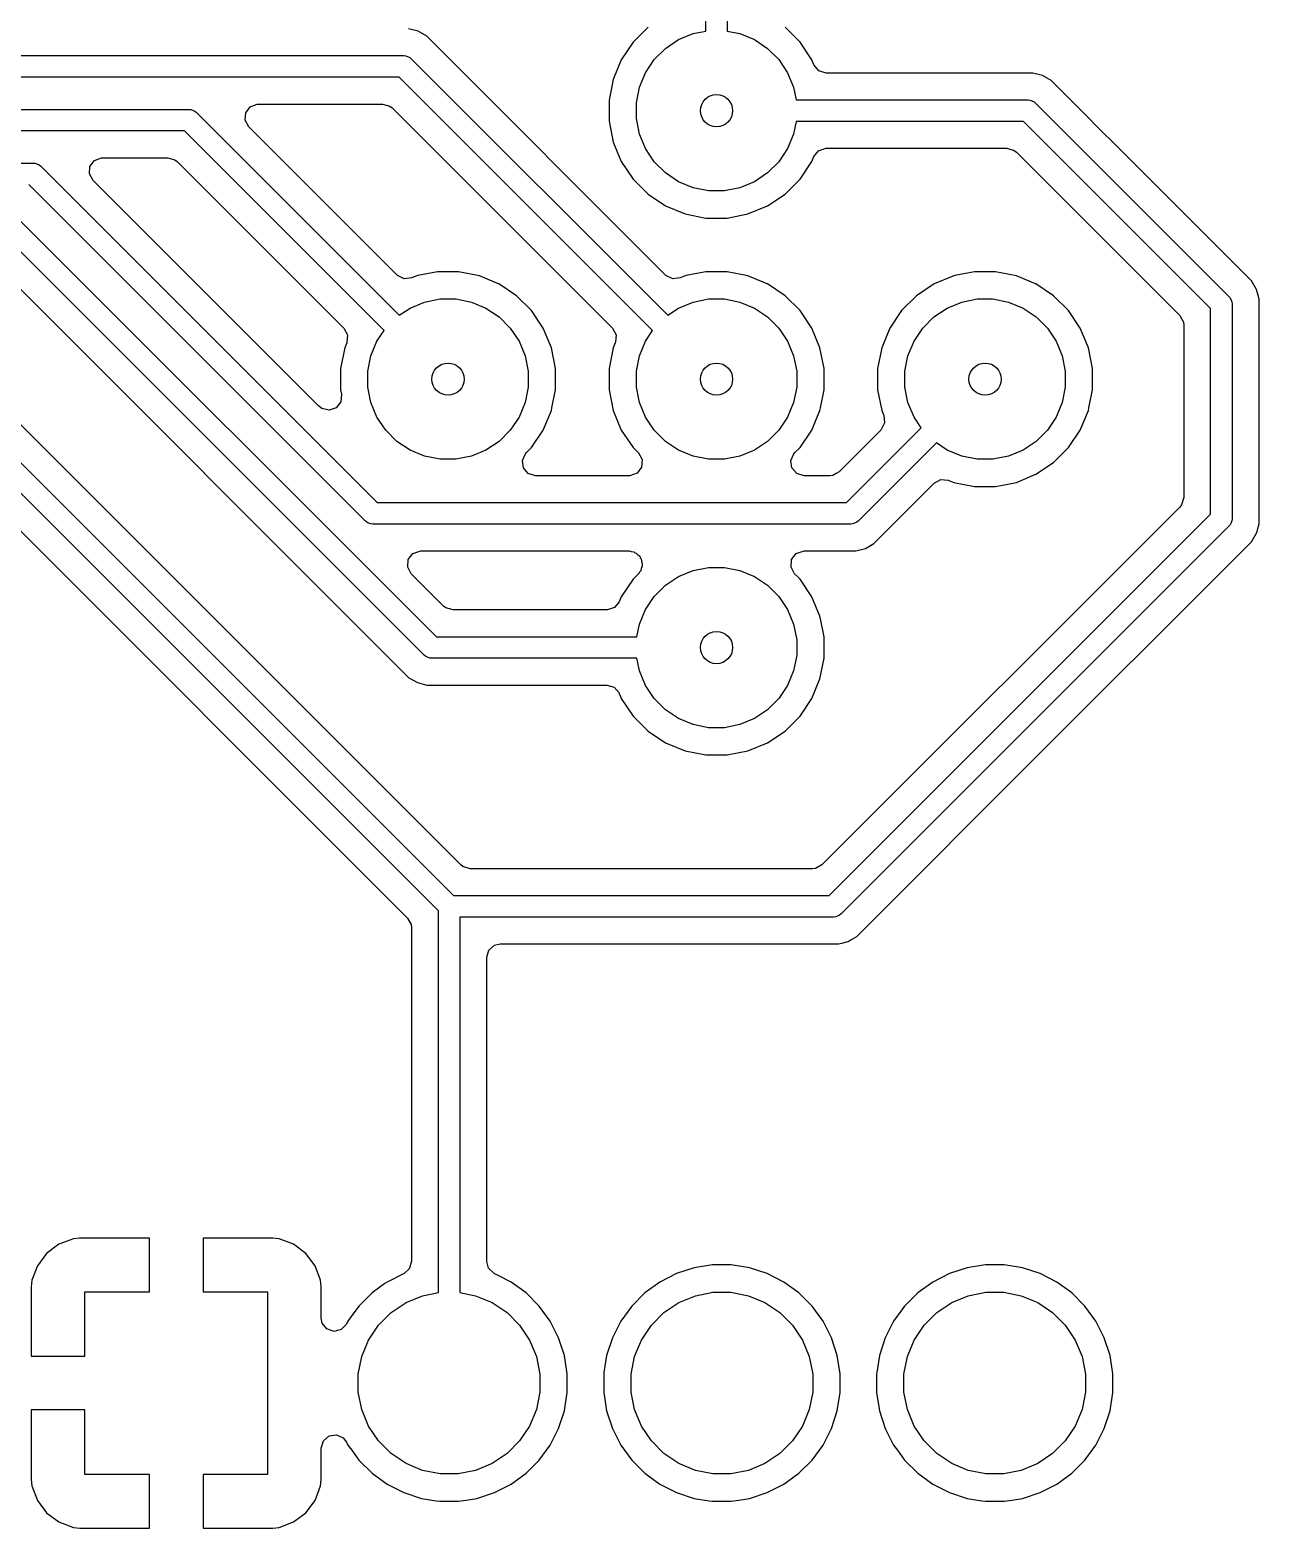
# Model space of a CAD drawing. Extents: x 0 to 90, y 0 to 55.
# Drawn here: x 58.61 to 70.05, y 24.3 to 38.25 of the extents above; entities that cross this region are included whole.
import ezdxf

# ---------------------------------------------------------------- set-up
doc = ezdxf.new("R2010")
doc.units = 0
doc.layers.add('BLACK', color=7, linetype='CONTINUOUS')

msp = doc.modelspace()

# ---------------------------------------------------------------- linework, layer by layer
at = {"layer": 'BLACK', "linetype": 'CONTINUOUS'}
for p, q in [((64.9, 38.24112), (64.9, 41.646078)), ((65.1, 41.6875), (65.1, 38.24112)), ((62.222788, 38.239114), (62.133644, 38.263)), ((62.302712, 38.19297), (62.222788, 38.239114)), ((64.362217, 38.277139), (64.222863, 38.137785)), ((64.782286, 38.217705), (64.9, 38.24112)), ((65.1, 38.24112), (65.217714, 38.217705)), ((65.777139, 38.137782), (65.637782, 38.277139)), ((64.526192, 35.969488), (62.302712, 38.19297)), ((64.22286, 38.137781), (64.113371, 37.97392)), ((64.222863, 38.137785), (64.22286, 38.137781)), ((64.524205, 38.079758), (64.646452, 38.161441)), ((64.646452, 38.161441), (64.782286, 38.217705)), ((65.217714, 38.217705), (65.353548, 38.161441)), ((65.353548, 38.161441), (65.475795, 38.079758)), ((65.886632, 37.973914), (65.777139, 38.137782)), ((50.145027, 38.0125), (62.0875, 38.0125)), ((62.0875, 38.0125), (62.107009, 38.010579)), ((62.107009, 38.010579), (62.143057, 37.995647)), ((62.143057, 37.995647), (62.158211, 37.983211)), ((62.158211, 37.983211), (64.54666, 35.594761)), ((64.113364, 37.973907), (64.03795, 37.791839)), ((64.113371, 37.97392), (64.113364, 37.973907)), ((64.338559, 37.853548), (64.420242, 37.975795)), ((64.420242, 37.975795), (64.524205, 38.079758)), ((65.475795, 38.079758), (65.579758, 37.975795)), ((65.579758, 37.975795), (65.661441, 37.853548)), ((65.90606, 37.927009), (65.886632, 37.973914)), ((62.046078, 37.8125), (50.145027, 37.8125)), ((64.405238, 35.453339), (62.046078, 37.8125)), ((64.282295, 37.717714), (64.338559, 37.853548)), ((65.661441, 37.853548), (65.717705, 37.717714)), ((65.907811, 37.922989), (65.90606, 37.927009)), ((65.953566, 37.870185), (65.907811, 37.922989)), ((66.020605, 37.8505), (65.953566, 37.870185)), ((67.946142, 37.8505), (66.020605, 37.8505)), ((67.946144, 37.8505), (67.946142, 37.8505)), ((68.035288, 37.826614), (67.946144, 37.8505)), ((68.115212, 37.78047), (68.035288, 37.826614)), ((64.037947, 37.791829), (63.9995, 37.598543)), ((64.03795, 37.791839), (64.037947, 37.791829)), ((64.253611, 37.573513), (64.282295, 37.717714)), ((65.717705, 37.717714), (65.74112, 37.6)), ((68.400511, 37.495171), (68.115212, 37.78047)), ((60.616862, 37.481334), (60.658734, 37.537267)), ((60.658734, 37.537267), (60.724198, 37.561684)), ((60.724198, 37.561684), (60.733044, 37.562)), ((60.733044, 37.562), (61.890956, 37.562)), ((61.890956, 37.562), (61.957995, 37.542315)), ((61.957995, 37.542315), (61.978637, 37.525681)), ((63.9995, 37.598543), (63.9995, 37.401456)), ((64.253611, 37.426487), (64.253611, 37.573513)), ((65.74112, 37.6), (67.9, 37.6)), ((67.9, 37.6), (67.919509, 37.598079)), ((67.919509, 37.598079), (67.955557, 37.583147)), ((67.955557, 37.583147), (67.970711, 37.570711)), ((67.970711, 37.570711), (69.77071, 35.770711)), ((50.145027, 37.5125), (60.0875, 37.5125)), ((60.0875, 37.5125), (60.107009, 37.510579)), ((60.107009, 37.510579), (60.143057, 37.495647)), ((60.143057, 37.495647), (60.158211, 37.483211)), ((60.158211, 37.483211), (62.04666, 35.594761)), ((60.611878, 37.411642), (60.616862, 37.481334)), ((60.645363, 37.350319), (60.611878, 37.411642)), ((61.978637, 37.525681), (64.030481, 35.473835)), ((63.9995, 37.401456), (63.999499, 37.401456)), ((63.999499, 37.401456), (64.037947, 37.20817)), ((64.282295, 37.282286), (64.253611, 37.426487)), ((65.74112, 37.4), (65.717705, 37.282286)), ((67.858578, 37.4), (65.74112, 37.4)), ((69.6, 35.658578), (67.858578, 37.4)), ((68.597809, 37.297873), (68.400511, 37.495171)), ((60.046078, 37.3125), (50.145027, 37.3125)), ((61.905238, 35.453339), (60.046078, 37.3125)), ((62.026192, 35.969488), (60.645363, 37.350319)), ((64.338559, 37.146452), (64.282295, 37.282286)), ((65.717705, 37.282286), (65.661441, 37.146452)), ((68.682169, 37.213513), (68.597809, 37.297873)), ((64.037947, 37.20817), (64.03795, 37.20816)), ((64.03795, 37.20816), (64.113364, 37.026092)), ((64.420242, 37.024205), (64.338559, 37.146452)), ((65.661441, 37.146452), (65.579758, 37.024205)), ((65.906044, 37.072953), (65.949884, 37.127355)), ((65.949884, 37.127355), (66.016178, 37.149421)), ((66.016178, 37.149421), (66.020605, 37.1495)), ((66.020605, 37.1495), (67.703456, 37.1495)), ((67.703456, 37.1495), (67.770495, 37.129815)), ((67.770495, 37.129815), (67.791137, 37.113181)), ((67.791137, 37.113181), (69.313181, 35.591137)), ((69.303346, 36.592335), (68.682169, 37.213513)), ((50.145027, 37.0125), (58.6375, 37.0125)), ((58.6375, 37.0125), (58.657009, 37.010579)), ((58.657009, 37.010579), (58.693057, 36.995647)), ((58.693057, 36.995647), (58.708211, 36.983211)), ((58.708211, 36.983211), (61.841421, 33.85)), ((59.161878, 36.911642), (59.166862, 36.981334)), ((59.166862, 36.981334), (59.208734, 37.037267)), ((59.208734, 37.037267), (59.274198, 37.061684)), ((59.274198, 37.061684), (59.283044, 37.062)), ((59.283044, 37.062), (59.890956, 37.062)), ((59.890956, 37.062), (59.957995, 37.042315)), ((59.957995, 37.042315), (59.978637, 37.025681)), ((59.978637, 37.025681), (61.530481, 35.473835)), ((64.113364, 37.026092), (64.113371, 37.026079)), ((64.113371, 37.026079), (64.22286, 36.862218)), ((64.524205, 36.920242), (64.420242, 37.024205)), ((65.579758, 37.024205), (65.475795, 36.920242)), ((65.777139, 36.862217), (65.886628, 37.02608)), ((65.886628, 37.02608), (65.886632, 37.026086)), ((65.886632, 37.026086), (65.906044, 37.072953)), ((59.195363, 36.850319), (59.161878, 36.911642)), ((61.298675, 34.747006), (59.195363, 36.850319)), ((64.22286, 36.862218), (64.222863, 36.862214)), ((64.222863, 36.862214), (64.362214, 36.722863)), ((64.646452, 36.838559), (64.524205, 36.920242)), ((64.782286, 36.782295), (64.646452, 36.838559)), ((65.353548, 36.838559), (65.217714, 36.782295)), ((65.475795, 36.920242), (65.353548, 36.838559)), ((65.637785, 36.722863), (65.777139, 36.862217)), ((61.729289, 33.67929), (58.596078, 36.8125)), ((64.362214, 36.722863), (64.362218, 36.72286)), ((64.362218, 36.72286), (64.526079, 36.613371)), ((64.926487, 36.753611), (64.782286, 36.782295)), ((65.073513, 36.753611), (64.926487, 36.753611)), ((65.217714, 36.782295), (65.073513, 36.753611)), ((65.47392, 36.613371), (65.637781, 36.72286)), ((65.637781, 36.72286), (65.637785, 36.722863)), ((64.526079, 36.613371), (64.526092, 36.613364)), ((64.526092, 36.613364), (64.70816, 36.53795)), ((65.291839, 36.53795), (65.473907, 36.613364)), ((65.473907, 36.613364), (65.47392, 36.613371)), ((69.915212, 35.980469), (69.303346, 36.592335)), ((58.508211, 36.483211), (62.391421, 32.6)), ((64.70816, 36.53795), (64.70817, 36.537947)), ((64.70817, 36.537947), (64.901457, 36.4995)), ((64.901457, 36.4995), (64.901459, 36.4995)), ((64.901459, 36.4995), (65.098543, 36.4995)), ((65.098543, 36.4995), (65.291829, 36.537947)), ((65.291829, 36.537947), (65.291839, 36.53795)), ((62.27929, 32.429289), (58.396078, 36.3125)), ((58.328637, 36.025681), (62.134786, 32.219531)), ((62.401457, 36.0005), (62.217837, 35.963975)), ((62.401459, 36.0005), (62.401457, 36.0005)), ((62.598541, 36.0005), (62.401459, 36.0005)), ((62.598543, 36.0005), (62.598541, 36.0005)), ((62.728582, 35.974632), (62.598543, 36.0005)), ((64.901457, 36.0005), (64.717837, 35.963975)), ((64.901459, 36.0005), (64.901457, 36.0005)), ((65.098541, 36.0005), (64.901459, 36.0005)), ((65.098543, 36.0005), (65.098541, 36.0005)), ((65.228582, 35.974632), (65.098543, 36.0005)), ((67.401457, 36.0005), (67.217837, 35.963975)), ((67.401459, 36.0005), (67.401457, 36.0005)), ((67.598541, 36.0005), (67.401459, 36.0005)), ((67.598543, 36.0005), (67.598541, 36.0005)), ((67.728582, 35.974632), (67.598543, 36.0005)), ((62.029349, 35.966442), (62.026192, 35.969488)), ((62.091828, 35.935168), (62.029349, 35.966442)), ((62.161294, 35.942636), (62.091828, 35.935168)), ((62.208165, 35.962051), (62.161294, 35.942636)), ((62.217837, 35.963975), (62.208165, 35.962051)), ((62.791835, 35.962051), (62.728582, 35.974632)), ((62.932655, 35.903721), (62.791835, 35.962051)), ((62.970611, 35.888), (62.932655, 35.903721)), ((62.973914, 35.886632), (62.970611, 35.888)), ((63.137782, 35.777139), (62.973914, 35.886632)), ((64.529349, 35.966442), (64.526192, 35.969488)), ((64.591828, 35.935168), (64.529349, 35.966442)), ((64.661294, 35.942636), (64.591828, 35.935168)), ((64.708165, 35.962051), (64.661294, 35.942636)), ((64.717837, 35.963975), (64.708165, 35.962051)), ((65.291835, 35.962051), (65.228582, 35.974632)), ((65.432655, 35.903721), (65.291835, 35.962051)), ((65.470611, 35.888), (65.432655, 35.903721)), ((65.473914, 35.886632), (65.470611, 35.888)), ((65.637782, 35.777139), (65.473914, 35.886632)), ((67.026079, 35.886628), (66.862218, 35.777139)), ((67.026092, 35.886635), (67.026079, 35.886628)), ((67.20816, 35.962049), (67.026092, 35.886635)), ((67.208165, 35.962051), (67.20816, 35.962049)), ((67.217837, 35.963975), (67.208165, 35.962051)), ((67.791835, 35.962051), (67.728582, 35.974632)), ((67.932655, 35.903721), (67.791835, 35.962051)), ((67.970611, 35.888), (67.932655, 35.903721)), ((67.973914, 35.886632), (67.970611, 35.888)), ((68.137782, 35.777139), (67.973914, 35.886632)), ((69.980469, 35.915212), (69.915212, 35.980469)), ((70.026614, 35.835288), (69.980469, 35.915212)), ((62.146452, 35.661441), (62.282286, 35.717705)), ((62.282286, 35.717705), (62.426487, 35.746389)), ((62.426487, 35.746389), (62.573513, 35.746389)), ((62.573513, 35.746389), (62.717714, 35.717705)), ((62.717714, 35.717705), (62.853548, 35.661441)), ((63.277139, 35.637782), (63.137782, 35.777139)), ((64.646452, 35.661441), (64.782286, 35.717705)), ((64.782286, 35.717705), (64.926487, 35.746389)), ((64.926487, 35.746389), (65.073513, 35.746389)), ((65.073513, 35.746389), (65.217714, 35.717705)), ((65.217714, 35.717705), (65.353548, 35.661441)), ((65.777139, 35.637782), (65.637782, 35.777139)), ((66.862214, 35.777136), (66.722863, 35.637785)), ((66.862218, 35.777139), (66.862214, 35.777136)), ((67.146452, 35.661441), (67.282286, 35.717705)), ((67.282286, 35.717705), (67.426487, 35.746389)), ((67.426487, 35.746389), (67.573513, 35.746389)), ((67.573513, 35.746389), (67.717714, 35.717705)), ((67.717714, 35.717705), (67.853548, 35.661441)), ((68.277139, 35.637782), (68.137782, 35.777139)), ((69.77071, 35.770711), (69.783147, 35.755558)), ((69.783147, 35.755558), (69.783147, 35.755557)), ((69.783147, 35.755557), (69.798079, 35.719509)), ((69.798079, 35.719509), (69.8, 35.7)), ((70.0505, 35.746144), (70.026614, 35.835288)), ((70.0505, 35.297873), (70.0505, 35.746144)), ((62.04666, 35.594761), (62.146452, 35.661441)), ((62.853548, 35.661441), (62.975795, 35.579758)), ((62.975795, 35.579758), (63.079758, 35.475795)), ((63.386632, 35.473914), (63.277139, 35.637782)), ((64.54666, 35.594761), (64.646452, 35.661441)), ((65.353548, 35.661441), (65.475795, 35.579758)), ((65.475795, 35.579758), (65.579758, 35.475795)), ((65.886632, 35.473914), (65.777139, 35.637782)), ((66.72286, 35.637781), (66.613371, 35.47392)), ((66.722863, 35.637785), (66.72286, 35.637781)), ((66.920242, 35.475795), (67.024205, 35.579758)), ((67.024205, 35.579758), (67.146452, 35.661441)), ((67.853548, 35.661441), (67.975795, 35.579758)), ((67.975795, 35.579758), (68.079758, 35.475795)), ((68.386632, 35.473914), (68.277139, 35.637782)), ((69.313181, 35.591137), (69.346666, 35.529814)), ((69.6, 33.741421), (69.6, 35.658578)), ((69.8, 35.7), (69.8, 33.7)), ((61.530481, 35.473835), (61.563966, 35.412512)), ((61.838559, 35.353548), (61.905238, 35.453339)), ((63.079758, 35.475795), (63.161441, 35.353548)), ((63.462051, 35.291835), (63.386632, 35.473914)), ((64.030481, 35.473835), (64.063966, 35.412512)), ((64.338559, 35.353548), (64.405238, 35.453339)), ((65.579758, 35.475795), (65.661441, 35.353548)), ((65.962051, 35.291835), (65.886632, 35.473914)), ((66.613364, 35.473907), (66.53795, 35.291839)), ((66.613371, 35.47392), (66.613364, 35.473907)), ((66.838559, 35.353548), (66.920242, 35.475795)), ((68.079758, 35.475795), (68.161441, 35.353548)), ((68.462051, 35.291835), (68.386632, 35.473914)), ((69.346666, 35.529814), (69.3495, 35.503456)), ((69.3495, 35.503456), (69.3495, 33.896543)), ((61.557362, 35.338703), (61.537949, 35.291835)), ((61.558982, 35.34282), (61.557362, 35.338703)), ((61.563966, 35.412512), (61.558982, 35.34282)), ((61.782295, 35.217714), (61.838559, 35.353548)), ((63.161441, 35.353548), (63.217705, 35.217714)), ((64.057362, 35.338703), (64.037949, 35.291835)), ((64.058982, 35.34282), (64.057362, 35.338703)), ((64.063966, 35.412512), (64.058982, 35.34282)), ((64.282295, 35.217714), (64.338559, 35.353548)), ((65.661441, 35.353548), (65.717705, 35.217714)), ((66.782295, 35.217714), (66.838559, 35.353548)), ((68.161441, 35.353548), (68.217705, 35.217714)), ((62.365212, 30.73047), (57.815212, 35.28047)), ((61.537947, 35.291828), (61.4995, 35.098543)), ((61.537948, 35.291831), (61.537947, 35.291828)), ((61.537949, 35.291835), (61.537948, 35.291831)), ((61.753611, 35.073513), (61.782295, 35.217714)), ((63.217705, 35.217714), (63.246389, 35.073513)), ((63.462052, 35.291829), (63.462051, 35.291835)), ((63.5005, 35.098543), (63.462052, 35.291829)), ((64.037947, 35.291828), (63.9995, 35.098543)), ((64.037948, 35.291831), (64.037947, 35.291828)), ((64.037949, 35.291835), (64.037948, 35.291831)), ((64.253611, 35.073513), (64.282295, 35.217714)), ((65.717705, 35.217714), (65.746389, 35.073513)), ((65.962052, 35.291829), (65.962051, 35.291835)), ((66.0005, 35.098543), (65.962052, 35.291829)), ((66.537947, 35.291829), (66.4995, 35.098543)), ((66.53795, 35.291839), (66.537947, 35.291829)), ((66.753611, 35.073513), (66.782295, 35.217714)), ((68.217705, 35.217714), (68.246389, 35.073513)), ((68.462052, 35.291829), (68.462051, 35.291835)), ((68.5005, 35.098543), (68.462052, 35.291829)), ((70.0505, 33.653856), (70.0505, 35.297873)), ((57.670711, 35.070711), (62.220705, 30.520715)), ((61.4995, 35.098543), (61.4995, 34.901459)), ((61.753611, 34.926487), (61.753611, 35.073513)), ((63.246389, 35.073513), (63.246389, 34.926487)), ((63.5005, 34.901456), (63.5005, 35.098543)), ((63.9995, 35.098543), (63.9995, 34.901456)), ((64.253611, 34.926487), (64.253611, 35.073513)), ((65.746389, 35.073513), (65.746389, 34.926487)), ((66.0005, 34.901456), (66.0005, 35.098543)), ((66.4995, 35.098543), (66.4995, 34.901456)), ((66.753611, 34.926487), (66.753611, 35.073513)), ((68.246389, 35.073513), (68.246389, 34.926487)), ((68.5005, 34.901456), (68.5005, 35.098543)), ((62.079284, 30.379294), (57.558578, 34.9)), ((61.4995, 34.901459), (61.507969, 34.858881)), ((61.782295, 34.782286), (61.753611, 34.926487)), ((63.246389, 34.926487), (63.217705, 34.782286)), ((63.466884, 34.73246), (63.5005, 34.901456)), ((63.9995, 34.901456), (63.999499, 34.901456)), ((63.999499, 34.901456), (64.037947, 34.70817)), ((64.282295, 34.782286), (64.253611, 34.926487)), ((65.746389, 34.926487), (65.717705, 34.782286)), ((65.966884, 34.73246), (66.0005, 34.901456)), ((66.4995, 34.901456), (66.499499, 34.901456)), ((66.499499, 34.901456), (66.537947, 34.708171)), ((66.782295, 34.782286), (66.753611, 34.926487)), ((68.246389, 34.926487), (68.217705, 34.782286)), ((68.466884, 34.73246), (68.5005, 34.901456)), ((61.32499, 34.726937), (61.298675, 34.747006)), ((61.50174, 34.78929), (61.458877, 34.734113)), ((61.507969, 34.858881), (61.50174, 34.78929)), ((61.838559, 34.646452), (61.782295, 34.782286)), ((63.217705, 34.782286), (63.161441, 34.646452)), ((64.338559, 34.646452), (64.282295, 34.782286)), ((65.717705, 34.782286), (65.661441, 34.646452)), ((66.838559, 34.646452), (66.782295, 34.782286)), ((68.217705, 34.782286), (68.161441, 34.646452)), ((57.491137, 34.613181), (62.123182, 29.981136)), ((61.392987, 34.710869), (61.32499, 34.726937)), ((61.458877, 34.734113), (61.392987, 34.710869)), ((61.920242, 34.524205), (61.838559, 34.646452)), ((63.161441, 34.646452), (63.079758, 34.524205)), ((63.386635, 34.526092), (63.462049, 34.70816)), ((63.462049, 34.70816), (63.462052, 34.708168)), ((63.462052, 34.708168), (63.466884, 34.73246)), ((64.037947, 34.70817), (64.03795, 34.70816)), ((64.03795, 34.70816), (64.113364, 34.526092)), ((64.420242, 34.524205), (64.338559, 34.646452)), ((65.661441, 34.646452), (65.579758, 34.524205)), ((65.886635, 34.526092), (65.962049, 34.70816)), ((65.962049, 34.70816), (65.962052, 34.708168)), ((65.962052, 34.708168), (65.966884, 34.73246)), ((66.537947, 34.708171), (66.537949, 34.708163)), ((66.537949, 34.708163), (66.557362, 34.661297)), ((66.557362, 34.661297), (66.564831, 34.591827)), ((66.905238, 34.54666), (66.838559, 34.646452)), ((68.161441, 34.646452), (68.079758, 34.524205)), ((68.386635, 34.526092), (68.462049, 34.70816)), ((68.462049, 34.70816), (68.462052, 34.708168)), ((68.462052, 34.708168), (68.466884, 34.73246)), ((62.024205, 34.420242), (61.920242, 34.524205)), ((63.079758, 34.524205), (62.975795, 34.420242)), ((63.277139, 34.362218), (63.386628, 34.526079)), ((63.386628, 34.526079), (63.386635, 34.526092)), ((64.113364, 34.526092), (64.113371, 34.526079)), ((64.113371, 34.526079), (64.22286, 34.362218)), ((64.524205, 34.420242), (64.420242, 34.524205)), ((65.579758, 34.524205), (65.475795, 34.420242)), ((65.777139, 34.362218), (65.886628, 34.526079)), ((65.886628, 34.526079), (65.886635, 34.526092)), ((66.530482, 34.526164), (66.141137, 34.136819)), ((66.208578, 33.85), (66.905238, 34.54666)), ((66.533555, 34.529348), (66.530482, 34.526164)), ((66.564831, 34.591827), (66.533555, 34.529348)), ((68.079758, 34.524205), (67.975795, 34.420242)), ((68.277139, 34.362218), (68.386628, 34.526079)), ((68.386628, 34.526079), (68.386635, 34.526092)), ((62.146452, 34.338559), (62.024205, 34.420242)), ((62.282286, 34.282295), (62.146452, 34.338559)), ((62.853548, 34.338559), (62.717714, 34.282295)), ((62.975795, 34.420242), (62.853548, 34.338559)), ((63.227103, 34.312181), (63.277136, 34.362214)), ((63.277136, 34.362214), (63.277139, 34.362218)), ((64.22286, 34.362218), (64.222863, 34.362214)), ((64.222863, 34.362214), (64.272897, 34.312181)), ((64.646452, 34.338559), (64.524205, 34.420242)), ((64.782286, 34.282295), (64.646452, 34.338559)), ((65.353548, 34.338559), (65.217714, 34.282295)), ((65.475795, 34.420242), (65.353548, 34.338559)), ((65.727103, 34.312181), (65.777136, 34.362214)), ((65.777136, 34.362214), (65.777139, 34.362218)), ((67.04666, 34.405238), (66.320711, 33.679289)), ((67.146452, 34.338559), (67.04666, 34.405238)), ((67.282286, 34.282295), (67.146452, 34.338559)), ((67.853548, 34.338559), (67.717714, 34.282295)), ((67.975795, 34.420242), (67.853548, 34.338559)), ((68.137785, 34.222863), (68.277136, 34.362214)), ((68.277136, 34.362214), (68.277139, 34.362218)), ((62.426487, 34.253611), (62.282286, 34.282295)), ((62.573513, 34.253611), (62.426487, 34.253611)), ((62.717714, 34.282295), (62.573513, 34.253611)), ((63.192046, 34.242147), (63.221071, 34.305703)), ((63.20199, 34.172989), (63.192046, 34.242147)), ((63.221071, 34.305703), (63.227103, 34.312181)), ((64.272897, 34.312181), (64.306382, 34.250858)), ((64.306382, 34.250858), (64.301398, 34.181166)), ((64.926487, 34.253611), (64.782286, 34.282295)), ((65.073513, 34.253611), (64.926487, 34.253611)), ((65.217714, 34.282295), (65.073513, 34.253611)), ((65.692046, 34.242147), (65.721071, 34.305703)), ((65.70199, 34.172989), (65.692046, 34.242147)), ((65.721071, 34.305703), (65.727103, 34.312181)), ((67.426487, 34.253611), (67.282286, 34.282295)), ((67.573513, 34.253611), (67.426487, 34.253611)), ((67.717714, 34.282295), (67.573513, 34.253611)), ((67.97392, 34.113371), (68.137781, 34.22286)), ((68.137781, 34.22286), (68.137785, 34.222863)), ((63.247745, 34.120185), (63.20199, 34.172989)), ((63.314784, 34.1005), (63.247745, 34.120185)), ((64.185216, 34.1005), (63.314784, 34.1005)), ((64.194062, 34.100816), (64.185216, 34.1005)), ((64.259526, 34.125233), (64.194062, 34.100816)), ((64.301398, 34.181166), (64.259526, 34.125233)), ((65.747745, 34.120185), (65.70199, 34.172989)), ((65.814784, 34.1005), (65.747745, 34.120185)), ((66.053456, 34.1005), (65.814784, 34.1005)), ((66.079814, 34.103334), (66.053456, 34.1005)), ((66.08219, 34.104631), (66.079814, 34.103334)), ((66.088391, 34.105523), (66.08219, 34.104631)), ((66.114209, 34.122115), (66.088391, 34.105523)), ((66.141137, 34.136819), (66.114209, 34.122115)), ((67.026164, 34.030482), (67.087487, 34.063967)), ((67.087487, 34.063967), (67.157179, 34.058983)), ((67.157179, 34.058983), (67.161297, 34.057362)), ((67.161297, 34.057362), (67.208163, 34.037949)), ((67.791839, 34.03795), (67.973907, 34.113364)), ((67.973907, 34.113364), (67.97392, 34.113371)), ((66.465213, 33.469531), (67.026164, 34.030482)), ((67.208163, 34.037949), (67.208171, 34.037947)), ((67.208171, 34.037947), (67.401457, 33.9995)), ((67.401457, 33.9995), (67.401459, 33.9995)), ((67.401459, 33.9995), (67.598543, 33.9995)), ((67.598543, 33.9995), (67.791829, 34.037947)), ((67.791829, 34.037947), (67.791839, 34.03795)), ((61.841421, 33.85), (66.208578, 33.85)), ((69.313181, 33.808862), (65.981136, 30.476818)), ((69.329815, 33.829504), (69.313181, 33.808862)), ((69.3495, 33.896543), (69.329815, 33.829504)), ((61.744442, 33.666853), (61.729289, 33.67929)), ((61.755, 33.662479), (61.744442, 33.666853)), ((61.780491, 33.651921), (61.755, 33.662479)), ((61.8, 33.65), (61.780491, 33.651921)), ((66.25, 33.65), (61.8, 33.65)), ((66.048577, 30.189999), (69.6, 33.741421)), ((69.77071, 33.629289), (66.16071, 30.019288)), ((66.269509, 33.651921), (66.25, 33.65)), ((66.305557, 33.666853), (66.269509, 33.651921)), ((66.320711, 33.679289), (66.305557, 33.666853)), ((69.783147, 33.644442), (69.77071, 33.629289)), ((69.78752, 33.655), (69.783147, 33.644442)), ((69.798079, 33.680491), (69.78752, 33.655)), ((69.8, 33.7), (69.798079, 33.680491)), ((70.038801, 33.610196), (70.0505, 33.653856)), ((69.693545, 33.197864), (69.980469, 33.484788)), ((69.980469, 33.484788), (69.98047, 33.484791)), ((69.98047, 33.484791), (69.980473, 33.484794)), ((69.980473, 33.484794), (70.026613, 33.56471)), ((70.026613, 33.56471), (70.02687, 33.565667)), ((70.02687, 33.565667), (70.031991, 33.584783)), ((70.031991, 33.584783), (70.031993, 33.584786)), ((70.031993, 33.584787), (70.038801, 33.610196)), ((70.031993, 33.584786), (70.031993, 33.584787)), ((62.129362, 33.318834), (62.171234, 33.374767)), ((62.171234, 33.374767), (62.236698, 33.399184)), ((62.236698, 33.399184), (62.245544, 33.3995)), ((62.245544, 33.3995), (64.185216, 33.3995)), ((64.185216, 33.3995), (64.206461, 33.393261)), ((64.206461, 33.393261), (64.22855, 33.391682)), ((64.22855, 33.391682), (64.239333, 33.383609)), ((64.239333, 33.383609), (64.252255, 33.379815)), ((64.252255, 33.379815), (64.266754, 33.363081)), ((64.266754, 33.363081), (64.284483, 33.34981)), ((64.284483, 33.34981), (64.28919, 33.337189)), ((65.698602, 33.318834), (65.740474, 33.374767)), ((65.740474, 33.374767), (65.805938, 33.399184)), ((65.805938, 33.399184), (65.814784, 33.3995)), ((65.814784, 33.3995), (66.296143, 33.3995)), ((66.296143, 33.3995), (66.296144, 33.3995)), ((66.296144, 33.3995), (66.385288, 33.423386)), ((66.385288, 33.423386), (66.38529, 33.423387)), ((66.38529, 33.423387), (66.465208, 33.469527)), ((66.465208, 33.469527), (66.465213, 33.469531)), ((62.124378, 33.249142), (62.129362, 33.318834)), ((62.157863, 33.187819), (62.124378, 33.249142)), ((64.294048, 33.216073), (64.280779, 33.198347)), ((64.28919, 33.337189), (64.29801, 33.327011)), ((64.298754, 33.237709), (64.294048, 33.216073)), ((64.29801, 33.327011), (64.301161, 33.305093)), ((64.307954, 33.257853), (64.298754, 33.237709)), ((64.301161, 33.305093), (64.3089, 33.284346)), ((64.3089, 33.284346), (64.306037, 33.271185)), ((64.306037, 33.271185), (64.307954, 33.257853)), ((64.646452, 33.161441), (64.782286, 33.217705)), ((64.782286, 33.217705), (64.926487, 33.246389)), ((64.926487, 33.246389), (65.073513, 33.246389)), ((65.073513, 33.246389), (65.217714, 33.217705)), ((65.217714, 33.217705), (65.353548, 33.161441)), ((65.693618, 33.249142), (65.698602, 33.318834)), ((65.727103, 33.187819), (65.693618, 33.249142)), ((62.458863, 32.886819), (62.157863, 33.187819)), ((64.22286, 33.137782), (64.113372, 32.97392)), ((64.272897, 33.187819), (64.22286, 33.137782)), ((64.278929, 33.194297), (64.272897, 33.187819)), ((64.280779, 33.198347), (64.278929, 33.194297)), ((64.420242, 32.975795), (64.524205, 33.079758)), ((64.524205, 33.079758), (64.646452, 33.161441)), ((65.353548, 33.161441), (65.475795, 33.079758)), ((65.475795, 33.079758), (65.579758, 32.975795)), ((65.759012, 33.155909), (65.727103, 33.187819)), ((65.777139, 33.137782), (65.759012, 33.155909)), ((65.886632, 32.973914), (65.777139, 33.137782)), ((68.038689, 31.543007), (69.693545, 33.197864)), ((64.093955, 32.927046), (64.050116, 32.872645)), ((64.113368, 32.973914), (64.093955, 32.927046)), ((64.113372, 32.97392), (64.113368, 32.973914)), ((64.338559, 32.853548), (64.420242, 32.975795)), ((65.579758, 32.975795), (65.661441, 32.853548)), ((65.962051, 32.791835), (65.886632, 32.973914)), ((62.479505, 32.870185), (62.458863, 32.886819)), ((62.546544, 32.8505), (62.479505, 32.870185)), ((63.979395, 32.8505), (62.546544, 32.8505)), ((63.983822, 32.850579), (63.979395, 32.8505)), ((64.050116, 32.872645), (63.983822, 32.850579)), ((64.282295, 32.717714), (64.338559, 32.853548)), ((65.661441, 32.853548), (65.717705, 32.717714)), ((65.970138, 32.751181), (65.962051, 32.791835)), ((64.25888, 32.6), (64.282295, 32.717714)), ((65.717705, 32.717714), (65.746389, 32.573513)), ((66.0005, 32.598543), (65.970138, 32.751181)), ((62.391421, 32.6), (64.25888, 32.6)), ((65.746389, 32.573513), (65.746389, 32.426487)), ((66.0005, 32.401456), (66.0005, 32.598543)), ((62.294443, 32.416852), (62.27929, 32.429289)), ((62.330491, 32.401921), (62.294443, 32.416852)), ((62.35, 32.4), (62.330491, 32.401921)), ((64.25888, 32.4), (62.35, 32.4)), ((64.282295, 32.282286), (64.25888, 32.4)), ((65.746389, 32.426487), (65.717705, 32.282286)), ((65.962052, 32.20817), (66.0005, 32.401456)), ((64.338559, 32.146452), (64.282295, 32.282286)), ((65.717705, 32.282286), (65.661441, 32.146452)), ((62.134786, 32.219531), (62.134791, 32.219527)), ((62.134791, 32.219527), (62.214709, 32.173387)), ((62.214709, 32.173387), (62.214712, 32.173386)), ((62.214712, 32.173386), (62.303856, 32.1495)), ((62.303856, 32.1495), (62.303857, 32.1495)), ((62.303857, 32.1495), (62.396144, 32.1495)), ((62.396144, 32.1495), (63.979395, 32.1495)), ((63.979395, 32.1495), (64.046434, 32.129815)), ((64.046434, 32.129815), (64.092189, 32.077011)), ((64.420242, 32.024205), (64.338559, 32.146452)), ((65.661441, 32.146452), (65.579758, 32.024205)), ((65.886635, 32.026092), (65.962049, 32.20816)), ((65.962049, 32.20816), (65.962052, 32.20817)), ((64.092189, 32.077011), (64.093939, 32.07299)), ((64.093939, 32.07299), (64.105351, 32.045438)), ((64.105351, 32.045438), (64.113367, 32.026087)), ((64.113367, 32.026087), (64.113371, 32.02608)), ((64.113371, 32.02608), (64.22286, 31.862217)), ((64.524205, 31.920242), (64.420242, 32.024205)), ((65.579758, 32.024205), (65.475795, 31.920242)), ((65.777139, 31.862218), (65.886628, 32.026079)), ((65.886628, 32.026079), (65.886635, 32.026092)), ((64.22286, 31.862217), (64.362214, 31.722863)), ((64.646452, 31.838559), (64.524205, 31.920242)), ((64.782286, 31.782295), (64.646452, 31.838559)), ((65.353548, 31.838559), (65.217714, 31.782295)), ((65.475795, 31.920242), (65.353548, 31.838559)), ((65.637785, 31.722863), (65.777136, 31.862214)), ((65.777136, 31.862214), (65.777139, 31.862218)), ((64.362214, 31.722863), (64.362218, 31.72286)), ((64.362218, 31.72286), (64.526079, 31.613371)), ((64.926487, 31.753611), (64.782286, 31.782295)), ((65.073513, 31.753611), (64.926487, 31.753611)), ((65.217714, 31.782295), (65.073513, 31.753611)), ((65.47392, 31.613371), (65.637781, 31.72286)), ((65.637781, 31.72286), (65.637785, 31.722863)), ((64.526079, 31.613371), (64.526092, 31.613364)), ((64.526092, 31.613364), (64.70816, 31.53795)), ((64.70816, 31.53795), (64.70817, 31.537947)), ((64.70817, 31.537947), (64.901457, 31.4995)), ((65.098543, 31.4995), (65.291829, 31.537947)), ((65.291829, 31.537947), (65.291839, 31.53795)), ((65.291839, 31.53795), (65.473907, 31.613364)), ((65.473907, 31.613364), (65.47392, 31.613371)), ((66.305212, 29.80953), (68.038689, 31.543007)), ((64.901457, 31.4995), (64.901459, 31.4995)), ((64.901459, 31.4995), (65.098543, 31.4995)), ((62.497946, 30.597735), (62.365212, 30.73047)), ((62.618863, 30.476818), (62.497946, 30.597735)), ((62.220705, 30.520715), (62.220711, 30.520711)), ((62.220711, 30.520711), (62.551422, 30.189999)), ((62.639505, 30.460184), (62.618863, 30.476818)), ((62.706544, 30.440499), (62.639505, 30.460184)), ((65.893455, 30.440499), (62.706544, 30.440499)), ((65.919813, 30.443333), (65.893455, 30.440499)), ((65.981136, 30.476818), (65.919813, 30.443333)), ((62.079289, 30.379289), (62.079284, 30.379294)), ((62.410001, 30.048577), (62.079289, 30.379289)), ((62.551422, 30.189999), (66.048577, 30.189999)), ((62.410001, 26.492588), (62.410001, 30.048577)), ((66.145556, 30.006852), (66.109508, 29.99192)), ((66.16071, 30.019288), (66.145556, 30.006852)), ((62.123182, 29.981136), (62.156667, 29.919813)), ((62.156667, 29.919813), (62.159501, 29.893455)), ((62.159501, 29.893455), (62.159501, 26.782518)), ((66.089999, 29.989999), (62.610001, 29.989999)), ((62.610001, 29.989999), (62.610001, 26.492588)), ((66.109508, 29.99192), (66.089999, 29.989999)), ((62.880186, 29.682538), (62.93299, 29.728293)), ((62.93299, 29.728293), (62.984501, 29.739499)), ((62.984501, 29.739499), (66.136142, 29.739499)), ((66.136142, 29.739499), (66.136143, 29.739499)), ((66.136143, 29.739499), (66.165857, 29.747461)), ((66.165857, 29.747461), (66.225289, 29.763385)), ((66.225289, 29.763385), (66.254519, 29.780262)), ((66.254519, 29.780262), (66.262352, 29.784785)), ((66.262352, 29.784785), (66.262356, 29.784786)), ((66.262356, 29.784786), (66.305204, 29.809524)), ((66.305204, 29.809524), (66.305212, 29.80953)), ((62.860501, 29.615499), (62.880186, 29.682538)), ((62.860501, 26.782518), (62.860501, 29.615499)), ((58.877907, 26.94335), (58.762813, 26.85719)), ((58.877914, 26.943354), (58.877907, 26.94335)), ((59.012621, 26.993596), (58.877914, 26.943354)), ((59.012628, 26.993598), (59.012621, 26.993596)), ((59.072156, 26.999999), (59.012628, 26.993598)), ((59.072173, 27), (59.072156, 26.999999)), ((59.720001, 27), (59.072173, 27)), ((59.720001, 26.5), (59.720001, 27)), ((60.867829, 27), (60.220001, 27)), ((60.220001, 27), (60.220001, 26.5)), ((60.867845, 26.999999), (60.867829, 27)), ((60.927373, 26.993598), (60.867845, 26.999999)), ((60.92738, 26.993596), (60.927373, 26.993598)), ((61.062087, 26.943354), (60.92738, 26.993596)), ((61.062094, 26.94335), (61.062087, 26.943354)), ((61.177188, 26.85719), (61.062094, 26.94335)), ((58.76281, 26.857187), (58.67665, 26.742093)), ((58.762813, 26.85719), (58.76281, 26.857187)), ((61.177191, 26.857187), (61.177188, 26.85719)), ((61.263351, 26.742093), (61.177191, 26.857187)), ((58.676646, 26.742086), (58.626404, 26.607379)), ((58.67665, 26.742093), (58.676646, 26.742086)), ((61.263355, 26.742086), (61.263351, 26.742093)), ((61.313597, 26.607379), (61.263355, 26.742086)), ((62.091795, 26.672033), (61.933214, 26.591233)), ((62.139816, 26.715479), (62.091795, 26.672033)), ((62.159501, 26.782518), (62.139816, 26.715479)), ((62.87741, 26.720007), (62.860501, 26.782518)), ((62.928207, 26.672033), (62.87741, 26.720007)), ((62.974181, 26.648608), (62.928207, 26.672033)), ((63.086789, 26.591232), (62.974181, 26.648608)), ((64.627555, 26.669873), (64.473212, 26.591232)), ((64.792299, 26.723402), (64.627555, 26.669873)), ((64.963389, 26.7505), (64.792299, 26.723402)), ((65.136611, 26.7505), (64.963389, 26.7505)), ((65.307701, 26.723402), (65.136611, 26.7505)), ((65.472445, 26.669873), (65.307701, 26.723402)), ((65.626788, 26.591232), (65.472445, 26.669873)), ((67.167556, 26.669873), (67.013213, 26.591232)), ((67.3323, 26.723402), (67.167556, 26.669873)), ((67.50339, 26.7505), (67.3323, 26.723402)), ((67.676612, 26.7505), (67.50339, 26.7505)), ((67.847702, 26.723402), (67.676612, 26.7505)), ((68.012446, 26.669873), (67.847702, 26.723402)), ((68.166789, 26.591232), (68.012446, 26.669873)), ((58.626402, 26.607372), (58.620001, 26.547844)), ((58.620001, 26.547844), (58.620001, 25.9)), ((58.626404, 26.607379), (58.626402, 26.607372)), ((61.313599, 26.607372), (61.313597, 26.607379)), ((61.32, 26.547844), (61.313599, 26.607372)), ((61.320001, 26.547827), (61.32, 26.547844)), ((61.320001, 26.25505), (61.320001, 26.547827)), ((61.912161, 26.575937), (61.793073, 26.489414)), ((61.933214, 26.591233), (61.912161, 26.575937)), ((63.226929, 26.489414), (63.086789, 26.591232)), ((64.473212, 26.591232), (64.333072, 26.489414)), ((65.766928, 26.489414), (65.626788, 26.591232)), ((67.013213, 26.591232), (66.873073, 26.489414)), ((68.306929, 26.489414), (68.166789, 26.591232)), ((59.120001, 25.9), (59.120001, 26.5)), ((59.120001, 26.5), (59.720001, 26.5)), ((60.220001, 26.5), (60.820001, 26.5)), ((60.820001, 26.5), (60.820001, 24.8)), ((61.793073, 26.489414), (61.670587, 26.366928)), ((61.970767, 26.307059), (62.109314, 26.399633)), ((62.109314, 26.399633), (62.263259, 26.463399)), ((62.263259, 26.463399), (62.410001, 26.492588)), ((62.610001, 26.492588), (62.756743, 26.463399)), ((62.756743, 26.463399), (62.910688, 26.399633)), ((62.910688, 26.399633), (63.049235, 26.307059)), ((63.349415, 26.366928), (63.226929, 26.489414)), ((64.333072, 26.489414), (64.210586, 26.366928)), ((64.510766, 26.307059), (64.649313, 26.399633)), ((64.649313, 26.399633), (64.803258, 26.463399)), ((64.803258, 26.463399), (64.966685, 26.495907)), ((64.966685, 26.495907), (65.133315, 26.495907)), ((65.133315, 26.495907), (65.296742, 26.463399)), ((65.296742, 26.463399), (65.450687, 26.399633)), ((65.450687, 26.399633), (65.589234, 26.307059)), ((65.889414, 26.366928), (65.766928, 26.489414)), ((66.873073, 26.489414), (66.750587, 26.366928)), ((67.050767, 26.307059), (67.189314, 26.399633)), ((67.189314, 26.399633), (67.343259, 26.463399)), ((67.343259, 26.463399), (67.506686, 26.495907)), ((67.506686, 26.495907), (67.673316, 26.495907)), ((67.673316, 26.495907), (67.836743, 26.463399)), ((67.836743, 26.463399), (67.990688, 26.399633)), ((67.990688, 26.399633), (68.129235, 26.307059)), ((68.429415, 26.366928), (68.306929, 26.489414)), ((61.329104, 26.208415), (61.320001, 26.25505)), ((61.599358, 26.26889), (61.568767, 26.226786)), ((61.670587, 26.366928), (61.599358, 26.26889)), ((61.852942, 26.189234), (61.970767, 26.307059)), ((63.049235, 26.307059), (63.16706, 26.189234)), ((63.451233, 26.226788), (63.349415, 26.366928)), ((64.210586, 26.366928), (64.108768, 26.226788)), ((64.392941, 26.189234), (64.510766, 26.307059)), ((65.589234, 26.307059), (65.707059, 26.189234)), ((65.991232, 26.226788), (65.889414, 26.366928)), ((66.750587, 26.366928), (66.648769, 26.226788)), ((66.932942, 26.189234), (67.050767, 26.307059)), ((68.129235, 26.307059), (68.24706, 26.189234)), ((68.531233, 26.226788), (68.429415, 26.366928)), ((61.372556, 26.153701), (61.329104, 26.208415)), ((61.438692, 26.131164), (61.372556, 26.153701)), ((61.506512, 26.14796), (61.438692, 26.131164)), ((61.554486, 26.198756), (61.506512, 26.14796)), ((61.568767, 26.226786), (61.554486, 26.198756)), ((61.760368, 26.050687), (61.852942, 26.189234)), ((63.16706, 26.189234), (63.259634, 26.050687)), ((63.529874, 26.072445), (63.451233, 26.226788)), ((64.108768, 26.226788), (64.030127, 26.072445)), ((64.300367, 26.050687), (64.392941, 26.189234)), ((65.707059, 26.189234), (65.799633, 26.050687)), ((66.069873, 26.072445), (65.991232, 26.226788)), ((66.648769, 26.226788), (66.570128, 26.072445)), ((66.840368, 26.050687), (66.932942, 26.189234)), ((68.24706, 26.189234), (68.339634, 26.050687)), ((68.609874, 26.072445), (68.531233, 26.226788)), ((61.696602, 25.896742), (61.760368, 26.050687)), ((63.259634, 26.050687), (63.3234, 25.896742)), ((63.583403, 25.907701), (63.529874, 26.072445)), ((64.030127, 26.072445), (63.976598, 25.907701)), ((64.236601, 25.896742), (64.300367, 26.050687)), ((65.799633, 26.050687), (65.863399, 25.896742)), ((66.123402, 25.907701), (66.069873, 26.072445)), ((66.570128, 26.072445), (66.516599, 25.907701)), ((66.776602, 25.896742), (66.840368, 26.050687)), ((68.339634, 26.050687), (68.4034, 25.896742)), ((68.663403, 25.907701), (68.609874, 26.072445)), ((58.620001, 25.9), (59.120001, 25.9)), ((61.664094, 25.733315), (61.696602, 25.896742)), ((63.3234, 25.896742), (63.355908, 25.733315)), ((63.610501, 25.736611), (63.583403, 25.907701)), ((63.976598, 25.907701), (63.951542, 25.7495)), ((64.204093, 25.733315), (64.236601, 25.896742)), ((65.863399, 25.896742), (65.895907, 25.733315)), ((66.1505, 25.736611), (66.123402, 25.907701)), ((66.516599, 25.907701), (66.491543, 25.7495)), ((66.744094, 25.733315), (66.776602, 25.896742)), ((68.4034, 25.896742), (68.435908, 25.733315)), ((68.690501, 25.736611), (68.663403, 25.907701)), ((61.664094, 25.566685), (61.664094, 25.733315)), ((63.355908, 25.733315), (63.355908, 25.566685)), ((63.610501, 25.73661), (63.610501, 25.736611)), ((63.610501, 25.563389), (63.610501, 25.73661)), ((63.951542, 25.7495), (63.9495, 25.73661)), ((63.9495, 25.73661), (63.9495, 25.563389)), ((64.204093, 25.566685), (64.204093, 25.733315)), ((65.895907, 25.733315), (65.895907, 25.566685)), ((66.1505, 25.73661), (66.1505, 25.736611)), ((66.1505, 25.563389), (66.1505, 25.73661)), ((66.491543, 25.7495), (66.489501, 25.73661)), ((66.489501, 25.73661), (66.489501, 25.563389)), ((66.744094, 25.566685), (66.744094, 25.733315)), ((68.435908, 25.733315), (68.435908, 25.566685)), ((68.690501, 25.563389), (68.690501, 25.736611)), ((61.696602, 25.403258), (61.664094, 25.566685)), ((63.355908, 25.566685), (63.3234, 25.403258)), ((63.583403, 25.392299), (63.610501, 25.563389)), ((63.9495, 25.563389), (63.976597, 25.392302)), ((64.236601, 25.403258), (64.204093, 25.566685)), ((65.895907, 25.566685), (65.863399, 25.403258)), ((66.123402, 25.392299), (66.1505, 25.563389)), ((66.489501, 25.563389), (66.516598, 25.392302)), ((66.776602, 25.403258), (66.744094, 25.566685)), ((68.435908, 25.566685), (68.4034, 25.403258)), ((68.663403, 25.392299), (68.690501, 25.563389)), ((58.620001, 25.4), (58.620001, 24.752155)), ((59.120001, 25.4), (58.620001, 25.4)), ((59.120001, 24.8), (59.120001, 25.4)), ((61.760368, 25.249313), (61.696602, 25.403258)), ((63.3234, 25.403258), (63.259634, 25.249313)), ((63.529874, 25.227555), (63.583403, 25.392299)), ((63.976597, 25.392302), (64.030128, 25.227552)), ((64.300367, 25.249313), (64.236601, 25.403258)), ((65.863399, 25.403258), (65.799633, 25.249313)), ((66.069873, 25.227555), (66.123402, 25.392299)), ((66.516598, 25.392302), (66.570129, 25.227552)), ((66.840368, 25.249313), (66.776602, 25.403258)), ((68.4034, 25.403258), (68.339634, 25.249313)), ((68.609874, 25.227555), (68.663403, 25.392299)), ((61.339686, 25.111988), (61.39249, 25.157743)), ((61.39249, 25.157743), (61.461648, 25.167687)), ((61.461648, 25.167687), (61.525204, 25.138662)), ((61.525204, 25.138662), (61.554486, 25.101244)), ((61.852942, 25.110766), (61.760368, 25.249313)), ((63.259634, 25.249313), (63.16706, 25.110766)), ((63.451233, 25.073212), (63.529874, 25.227555)), ((64.030128, 25.227552), (64.108768, 25.073211)), ((64.392941, 25.110766), (64.300367, 25.249313)), ((65.799633, 25.249313), (65.707059, 25.110766)), ((65.991232, 25.073212), (66.069873, 25.227555)), ((66.570129, 25.227552), (66.648769, 25.073211)), ((66.932942, 25.110766), (66.840368, 25.249313)), ((68.339634, 25.249313), (68.24706, 25.110766)), ((68.531233, 25.073212), (68.609874, 25.227555)), ((61.320001, 25.044949), (61.339686, 25.111988)), ((61.320001, 24.752172), (61.320001, 25.044949)), ((61.554486, 25.101244), (61.568769, 25.073211)), ((61.568769, 25.073211), (61.604034, 25.024674)), ((61.604034, 25.024674), (61.670587, 24.933072)), ((61.970767, 24.992941), (61.852942, 25.110766)), ((62.109314, 24.900367), (61.970767, 24.992941)), ((63.049235, 24.992941), (62.910688, 24.900367)), ((63.16706, 25.110766), (63.049235, 24.992941)), ((63.349415, 24.933072), (63.451233, 25.073212)), ((64.108768, 25.073211), (64.144033, 25.024674)), ((64.144033, 25.024674), (64.210586, 24.933072)), ((64.510766, 24.992941), (64.392941, 25.110766)), ((64.649313, 24.900367), (64.510766, 24.992941)), ((65.589234, 24.992941), (65.450687, 24.900367)), ((65.707059, 25.110766), (65.589234, 24.992941)), ((65.889414, 24.933072), (65.991232, 25.073212)), ((66.648769, 25.073211), (66.684034, 25.024674)), ((66.684034, 25.024674), (66.750587, 24.933072)), ((67.050767, 24.992941), (66.932942, 25.110766)), ((67.189314, 24.900367), (67.050767, 24.992941)), ((68.129235, 24.992941), (67.990688, 24.900367)), ((68.24706, 25.110766), (68.129235, 24.992941)), ((68.429415, 24.933072), (68.531233, 25.073212)), ((61.670587, 24.933072), (61.670589, 24.93307)), ((61.670589, 24.93307), (61.670589, 24.933069)), ((61.670589, 24.933069), (61.79307, 24.810588)), ((62.263259, 24.836601), (62.109314, 24.900367)), ((62.426686, 24.804093), (62.263259, 24.836601)), ((62.756743, 24.836601), (62.593316, 24.804093)), ((62.910688, 24.900367), (62.756743, 24.836601)), ((63.226929, 24.810586), (63.349415, 24.933072)), ((64.210586, 24.933072), (64.210588, 24.93307)), ((64.210588, 24.93307), (64.210588, 24.933069)), ((64.210588, 24.933069), (64.333069, 24.810588)), ((64.803258, 24.836601), (64.649313, 24.900367)), ((64.966685, 24.804093), (64.803258, 24.836601)), ((65.296742, 24.836601), (65.133315, 24.804093)), ((65.450687, 24.900367), (65.296742, 24.836601)), ((65.766928, 24.810586), (65.889414, 24.933072)), ((66.750587, 24.933072), (66.750589, 24.93307)), ((66.750589, 24.93307), (66.750589, 24.933069)), ((66.750589, 24.933069), (66.87307, 24.810588)), ((67.343259, 24.836601), (67.189314, 24.900367)), ((67.506686, 24.804093), (67.343259, 24.836601)), ((67.836743, 24.836601), (67.673316, 24.804093)), ((67.990688, 24.900367), (67.836743, 24.836601)), ((68.306929, 24.810586), (68.429415, 24.933072)), ((58.620001, 24.752155), (58.626402, 24.692627)), ((59.720001, 24.8), (59.120001, 24.8)), ((59.720001, 24.3), (59.720001, 24.8)), ((60.820001, 24.8), (60.220001, 24.8)), ((60.220001, 24.8), (60.220001, 24.3)), ((61.313599, 24.692627), (61.32, 24.752155)), ((61.32, 24.752155), (61.320001, 24.752172)), ((61.79307, 24.810588), (61.933212, 24.708768)), ((61.933212, 24.708768), (62.087553, 24.630128)), ((62.593316, 24.804093), (62.426686, 24.804093)), ((62.932446, 24.630127), (63.086789, 24.708768)), ((63.086789, 24.708768), (63.226929, 24.810586)), ((64.333069, 24.810588), (64.473211, 24.708768)), ((64.473211, 24.708768), (64.627552, 24.630128)), ((65.133315, 24.804093), (64.966685, 24.804093)), ((65.472445, 24.630127), (65.626788, 24.708768)), ((65.626788, 24.708768), (65.766928, 24.810586)), ((66.87307, 24.810588), (67.013212, 24.708768)), ((67.013212, 24.708768), (67.167553, 24.630128)), ((67.673316, 24.804093), (67.506686, 24.804093)), ((68.012446, 24.630127), (68.166789, 24.708768)), ((68.166789, 24.708768), (68.306929, 24.810586)), ((58.626402, 24.692627), (58.626404, 24.69262)), ((58.626404, 24.69262), (58.676646, 24.557913)), ((58.676646, 24.557913), (58.67665, 24.557906)), ((58.67665, 24.557906), (58.76281, 24.442812)), ((61.177191, 24.442812), (61.263351, 24.557906)), ((61.263351, 24.557906), (61.263355, 24.557913)), ((61.263355, 24.557913), (61.313597, 24.69262)), ((61.313597, 24.69262), (61.313599, 24.692627)), ((62.087553, 24.630128), (62.252303, 24.576597)), ((62.252303, 24.576597), (62.252302, 24.576597)), ((62.252302, 24.576597), (62.391193, 24.554599)), ((62.596612, 24.5495), (62.66797, 24.560802)), ((62.66797, 24.560802), (62.767698, 24.576597)), ((62.767698, 24.576597), (62.7677, 24.576597)), ((62.7677, 24.576597), (62.767702, 24.576598)), ((62.767702, 24.576598), (62.932446, 24.630127)), ((64.627552, 24.630128), (64.792302, 24.576597)), ((64.792302, 24.576597), (64.792301, 24.576597)), ((64.792301, 24.576597), (64.931192, 24.554599)), ((65.136611, 24.5495), (65.207969, 24.560802)), ((65.207969, 24.560802), (65.307697, 24.576597)), ((65.307697, 24.576597), (65.307699, 24.576597)), ((65.307699, 24.576597), (65.307701, 24.576598)), ((65.307701, 24.576598), (65.472445, 24.630127)), ((67.167553, 24.630128), (67.332303, 24.576597)), ((67.332303, 24.576597), (67.332302, 24.576597)), ((67.332302, 24.576597), (67.471193, 24.554599)), ((67.676612, 24.5495), (67.74797, 24.560802)), ((67.74797, 24.560802), (67.847698, 24.576597)), ((67.847698, 24.576597), (67.8477, 24.576597)), ((67.8477, 24.576597), (67.847702, 24.576598)), ((67.847702, 24.576598), (68.012446, 24.630127)), ((58.76281, 24.442812), (58.762813, 24.442809)), ((58.762813, 24.442809), (58.877907, 24.356649)), ((61.062094, 24.356649), (61.177188, 24.442809)), ((61.177188, 24.442809), (61.177191, 24.442812)), ((62.391193, 24.554599), (62.42339, 24.5495)), ((62.42339, 24.5495), (62.423391, 24.5495)), ((62.423391, 24.5495), (62.596611, 24.5495)), ((62.596611, 24.5495), (62.596612, 24.5495)), ((64.931192, 24.554599), (64.963389, 24.5495)), ((64.963389, 24.5495), (64.96339, 24.5495)), ((64.96339, 24.5495), (65.13661, 24.5495)), ((65.13661, 24.5495), (65.136611, 24.5495)), ((67.471193, 24.554599), (67.50339, 24.5495)), ((67.50339, 24.5495), (67.503391, 24.5495)), ((67.503391, 24.5495), (67.676611, 24.5495)), ((67.676611, 24.5495), (67.676612, 24.5495)), ((58.877907, 24.356649), (58.877914, 24.356645)), ((58.877914, 24.356645), (59.012621, 24.306403)), ((59.012621, 24.306403), (59.012628, 24.306401)), ((59.012628, 24.306401), (59.072156, 24.3)), ((59.072156, 24.3), (59.720001, 24.3)), ((60.220001, 24.3), (60.867845, 24.3)), ((60.867845, 24.3), (60.927373, 24.306401)), ((60.927373, 24.306401), (60.92738, 24.306403)), ((60.92738, 24.306403), (61.062087, 24.356645)), ((61.062087, 24.356645), (61.062094, 24.356649))]:
    msp.add_line(p, q, dxfattribs=at)
at = {"layer": 'BLACK'}
for centre in [(65, 37.5), (62.5, 35), (65, 35), (67.5, 35), (65, 32.5)]:
    msp.add_circle(centre, 0.15, dxfattribs=at)

doc.saveas('drawing.dxf')
